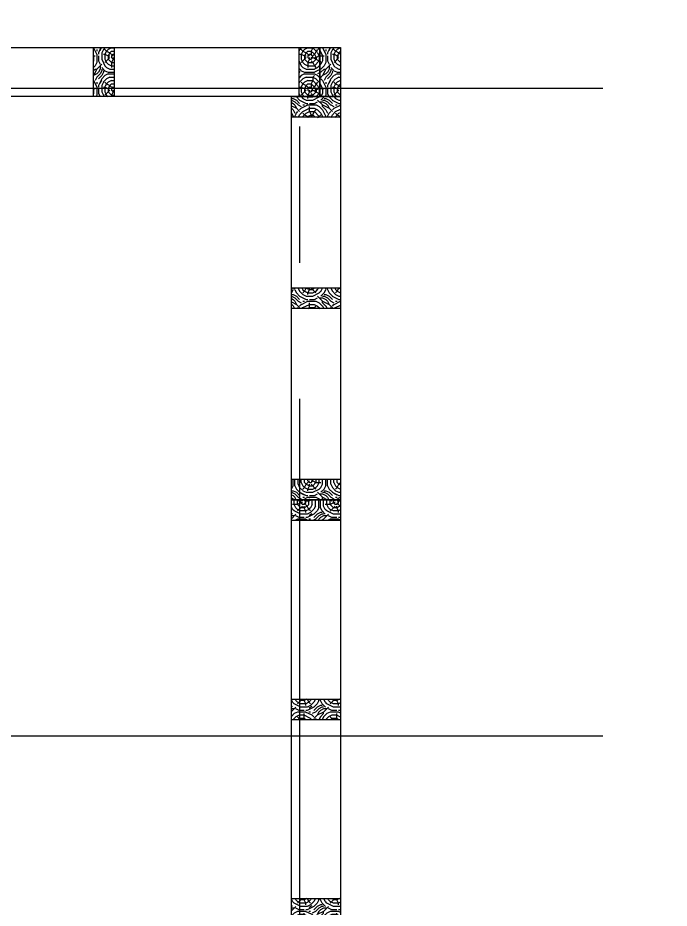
# Model space of a CAD drawing. Header units: millimetres. Extents: x 9607.2 to 9622, y 2418.8 to 2429.8.
# Drawn here: x 9615.995 to 9617.19, y 2425.946 to 2427.58 of the extents above; entities that cross this region are included whole.
import ezdxf

# ---------------------------------------------------------------- set-up
doc = ezdxf.new("R2010")
doc.units = ezdxf.units.MM
doc.linetypes.add('CENTER', pattern=[2, 1.25, -0.25, 0.25, -0.25])
doc.layers.add('EJES', color=2, linetype='CENTER')
doc.layers.add('PANELES PARED', color=2, linetype='Continuous')

# ---------------------------------------------------------------- blocks, each defined once
blk = doc.blocks.new('PZ01')
at = {"layer": 'PANELES PARED'}
h = blk.add_hatch(dxfattribs=at)
h.set_pattern_fill('LOGEND', color=250, scale=0.06, pattern_type=2)
h.set_pattern_definition([(0, (0.021, 0), (0.06, 0.06), [0.018, -0.042]), (0, (0.021, 0.003), (0.06, 0.06), [0.018, -0.042]), (0, (0.024, 0.009), (0.06, 0.06), [0.012, -0.048]), (0, (0.027, 0.015), (0.06, 0.06), [0.009, -0.051]), (0, (0.027, 0.021), (0.06, 0.06), [0.006, -0.054]), (0, (0.012, 0.027), (0.06, 0.06), [0.003, -0.015, 0.003, -0.039]), (0, (0.021, 0.03), (0.06, 0.06), [0.003, -0.024, 0.009, -0.024]), (0, (0.033, 0.033), (0.06, 0.06), [0.003, -0.003, 0.003, -0.051]), (0, (0.03, 0.036), (0.06, 0.06), [0.003, -0.057]), (0, (0.027, 0.042), (0.06, 0.06), [0.009, -0.051]), (0, (0.027, 0.048), (0.06, 0.06), [0.012, -0.048]), (0, (0.024, 0.054), (0.06, 0.06), [0.015, -0.018, 0.003, -0.024]), (90, (0, 0.018), (-0.06, 0.06), [0.003, -0.006, 0.015, -0.036]), (90, (0.003, 0.024), (-0.06, 0.06), [0.003, -0.003, 0.009, -0.045]), (90, (0.006, 0.048), (-0.06, 0.06), [0.006, -0.054]), (90, (0.009, 0.024), (-0.06, 0.06), [0.012, -0.018, 0.003, -0.027]), (90, (0.012, 0.057), (-0.06, 0.06), [0.003, -0.057]), (90, (0.015, 0.027), (-0.06, 0.06), [0.009, -0.051]), (90, (0.021, 0.03), (-0.06, 0.06), [0.006, -0.054]), (90, (0.027, 0.03), (-0.06, 0.06), [0.003, -0.009, 0.009, -0.039]), (90, (0.03, 0.033), (-0.06, 0.06), [0.003, -0.057]), (90, (0.033, 0.021), (-0.06, 0.06), [0.0084, -0.0516]), (90, (0.036, 0.009), (-0.06, 0.06), [0.006, -0.054]), (90, (0.042, 0.033), (-0.06, 0.06), [0.003, -0.057]), (90, (0.048, 0.03), (-0.06, 0.06), [0.009, -0.051]), (90, (0.054, 0.03), (-0.06, 0.06), [0.009, -0.051]), (45, (0.045, 0.006), (7e-18, 0.06), [0.0042426, -0.0042426, 0.0042426, -0.07212501372]), (45, (0.033, 0.021), (7e-18, 0.06), [0.0084852, -0.0763676137]), (45, (0.009, 0.051), (7e-18, 0.06), [0.0084852, -0.0763676137]), (45, (0.021, 0.036), (7e-18, 0.06), [0.0084852, -0.0763676137]), (45, (0.024, 0.024), (7e-18, 0.06), [0.0084852, -0.0763676137]), (45, (0.042, 0.012), (7e-18, 0.06), [0.0084852, -0.0763676137]), (45, (0.036, 0.015), (7e-18, 0.06), [0.01272792, -0.0721248937]), (45, (0.018, 0.042), (7e-18, 0.06), [0.0042426, -0.0806102137]), (45, (0.015, 0.048), (7e-18, 0.06), [0.0042426, -0.0806102137]), (45, (0.039, 0.048), (7e-18, 0.06), [0.0042426, -0.0806102137]), (45, (0.015, 0.018), (7e-18, 0.06), [0.0042426, -0.0806102137]), (45, (0.048, 0.039), (7e-18, 0.06), [0.0042426, -0.0806102137]), (45, (0.027, 0.033), (7e-18, 0.06), [0.0042426, -0.0806102137]), (45, (0.033, 0.039), (7e-18, 0.06), [0.0042426, -0.0806102137]), (135, (0.03, 0.027), (-0.06, 7e-18), [0.0042426, -0.0042426, 0.01272792, -0.06363969372]), (135, (0.039, 0.027), (-0.06, 7e-18), [0.0042426, -0.0806102137]), (135, (0.039, 0.006), (-0.06, 7e-18), [0.0042426, -0.0806102137]), (135, (0.027, 0.021), (-0.06, 7e-18), [0.0042426, -0.0806102137]), (135, (0.036, 0.033), (-0.06, 7e-18), [0.0042426, -0.0806102137]), (135, (0.021, 0.018), (-0.06, 7e-18), [0.0042426, -0.0806102137]), (135, (0.045, 0.018), (-0.06, 7e-18), [0.0042426, -0.0806102137]), (135, (0.003, 0), (-0.06, 7e-18), [0.0042426, -0.0806102137]), (135, (0.006, 0.003), (-0.06, 7e-18), [0.0084852, -0.0763676137]), (135, (0.009, 0.006), (-0.06, 7e-18), [0.0084852, -0.0763676137]), (135, (0.015, 0.006), (-0.06, 7e-18), [0.0084852, -0.0763676137]), (135, (0.018, 0.012), (-0.06, 7e-18), [0.0084852, -0.0763676137]), (135, (0.042, 0.036), (-0.06, 7e-18), [0.0084852, -0.0763676137]), (135, (0.054, 0.006), (-0.06, 7e-18), [0.0084852, -0.0763676137]), (135, (0.057, 0.054), (-0.06, 7e-18), [0.0084852, -0.0763676137]), (135, (0.057, 0.048), (-0.06, 7e-18), [0.0084852, -0.0763676137]), (135, (0.051, 0.045), (-0.06, 7e-18), [0.0084852, -0.0763676137]), (135, (0.009, 0.045), (-0.06, 7e-18), [0.01272792, -0.0721248937]), (135, (0.048, 0.039), (-0.06, 7e-18), [0.01272792, -0.0721248937]), (26.5650512, (0.015, 0.057), (0.06, 2e-11), [0.006708, -0.1274560786]), (26.5650512, (0.015, 0.027), (0.06, 2e-11), [0.006708, -0.1274560786]), (26.5650512, (0.021, 0.045), (0.06, 2e-11), [0.006708, -0.1274560786]), (26.5650512, (0.039, 0.003), (0.06, 2e-11), [0.006708, -0.1274560786]), (26.5650512, (0.036, 0.009), (0.06, 2e-11), [0.006708, -0.1274560786]), (26.5650512, (0.018, 0.021), (0.06, 2e-11), [0.006708, -0.1274560786]), (26.5650512, (0.018, 0.051), (0.06, 2e-11), [0.006708, -0.1274560786]), (26.5650512, (0.036, 0.033), (0.06, 2e-11), [0.013416, -0.1207480786]), (63.4349488, (0.036, 0.042), (3e-12, 0.06), [0.006708, -0.1274560786]), (63.4349488, (0.045, 0.024), (3e-12, 0.06), [0.006708, -0.1274560786]), (63.4349488, (0.015, 0.036), (3e-12, 0.06), [0.006708, -0.1274560786]), (63.4349488, (0.003, 0.039), (3e-12, 0.06), [0.006708, -0.1274560786]), (63.4349488, (0.039, 0.027), (3e-12, 0.06), [0.006708, -0.1274560786]), (63.4349488, (0.033, 0.027), (3e-12, 0.06), [0.006708, -0.1274560786]), (63.4349488, (0.009, 0.036), (3e-12, 0.06), [0.013416, -0.1207480786]), (63.4349488, (0.054, 0.015), (3e-12, 0.06), [0.013416, -0.1207480786]), (63.4349488, (0.048, 0.018), (3e-12, 0.06), [0.013416, -0.1207480786]), (116.5650512, (0, 0.009), (-2e-11, 0.06), [0.006708, -0.1274560786]), (116.5650512, (0, 0.042), (-2e-11, 0.06), [0.006708, -0.1274560786]), (116.5650512, (0.012, 0), (-2e-11, 0.06), [0.006708, -0.1274560786]), (116.5650512, (0.006, 0.054), (-2e-11, 0.06), [0.006708, -0.1274560786]), (116.5650512, (0.012, 0.018), (-2e-11, 0.06), [0.006708, -0.1274560786]), (116.5650512, (0.024, 0.024), (-2e-11, 0.06), [0.006708, -0.1274560786]), (116.5650512, (0.03, 0.036), (-2e-11, 0.06), [0.006708, -0.1274560786]), (116.5650512, (0.003, 0.012), (1.927e-08, 0.06000000965), [0.006708, -0.1274560786]), (116.5650512, (0.018, 0.021), (-2e-11, 0.06), [0.006708, -0.1274560786]), (116.5650512, (0.036, 0.015), (-2e-11, 0.06), [0.006708, -0.1274560786]), (116.5650512, (0.042, 0.021), (-2e-11, 0.06), [0.006708, -0.1274560786]), (116.5650512, (0.054, 0.039), (-2e-11, 0.06), [0.006708, -0.1274560786]), (116.5650512, (0.009, 0.057), (-2e-11, 0.06), [0.006708, -0.1274560786]), (116.5650512, (0, 0.054), (-2e-11, 0.06), [0.013416, -0.1207480786]), (116.5650512, (0.009, 0.012), (-2e-11, 0.06), [0.013416, -0.1207480786]), (153.4349488, (0, 0.003), (-0.06, 3e-12), [0.006708, -0.1274560786]), (153.4349488, (0.051, 0), (-0.06, 3e-12), [0.006708, -0.1274560786]), (153.4349488, (0.048, 0.03), (-0.06, 3e-12), [0.006708, -0.1274560786]), (153.4349488, (0.024, 0.009), (-0.06, 3e-12), [0.006708, -0.1274560786]), (153.4349488, (0.021, 0.003), (-0.06, 3e-12), [0.006708, -0.1274560786]), (153.4349488, (0.027, 0.015), (-0.06, 3e-12), [0.006708, -0.1274560786]), (153.4349488, (0.045, 0.051), (-0.06, 3e-12), [0.006708, -0.1274560786]), (153.4349488, (0.051, 0.054), (-0.06, 3e-12), [0.013416, -0.1207480786])])
h.paths.add_polyline_path([(6623.2407, 1234.1174), (6623.2027, 1234.1174), (6623.2027, 1234.0274), (6623.2407, 1234.0274)])
blk.add_lwpolyline([(6623.2027, 1234.0274), (6623.2407, 1234.0274), (6623.2407, 1234.1174), (6623.2027, 1234.1174)], close=True, dxfattribs=at)
blk = doc.blocks.new('PL11')
at = {"layer": 'PANELES PARED'}
h = blk.add_hatch(dxfattribs=at)
h.set_pattern_fill('LOGEND', color=250, scale=0.06, angle=90, pattern_type=2)
h.set_pattern_definition([(90, (12041.389964, -7232.0593), (-0.06, 0.06), [0.018, -0.042]), (90, (12041.386964, -7232.0593), (-0.06, 0.06), [0.018, -0.042]), (90, (12041.380964, -7232.0563), (-0.06, 0.06), [0.012, -0.048]), (90, (12041.374964, -7232.0533), (-0.06, 0.06), [0.009, -0.051]), (90, (12041.368964, -7232.0533), (-0.06, 0.06), [0.006, -0.054]), (90, (12041.362964, -7232.0683), (-0.06, 0.06), [0.003, -0.015, 0.003, -0.039]), (90, (12041.359964, -7232.0593), (-0.06, 0.06), [0.003, -0.024, 0.009, -0.024]), (90, (12041.356964, -7232.0473), (-0.06, 0.06), [0.003, -0.003, 0.003, -0.051]), (90, (12041.353964, -7232.0503), (-0.06, 0.06), [0.003, -0.057]), (90, (12041.347964, -7232.0533), (-0.06, 0.06), [0.009, -0.051]), (90, (12041.341964, -7232.0533), (-0.06, 0.06), [0.012, -0.048]), (90, (12041.335964, -7232.0563), (-0.06, 0.06), [0.015, -0.018, 0.003, -0.024]), (180, (12041.371964, -7232.0803), (-0.06, -0.06), [0.003, -0.006, 0.015, -0.036]), (180, (12041.365964, -7232.0773), (-0.06, -0.06), [0.003, -0.003, 0.009, -0.045]), (180, (12041.341964, -7232.0743), (-0.06, -0.06), [0.006, -0.054]), (180, (12041.365964, -7232.0713), (-0.06, -0.06), [0.012, -0.018, 0.003, -0.027]), (180, (12041.332964, -7232.0683), (-0.06, -0.06), [0.003, -0.057]), (180, (12041.362964, -7232.0653), (-0.06, -0.06), [0.009, -0.051]), (180, (12041.359964, -7232.0593), (-0.06, -0.06), [0.006, -0.054]), (180, (12041.359964, -7232.0533), (-0.06, -0.06), [0.003, -0.009, 0.009, -0.039]), (180, (12041.356964, -7232.0503), (-0.06, -0.06), [0.003, -0.057]), (180, (12041.368964, -7232.0473), (-0.06, -0.06), [0.0084, -0.0516]), (180, (12041.380964, -7232.0443), (-0.06, -0.06), [0.006, -0.054]), (180, (12041.356964, -7232.0383), (-0.06, -0.06), [0.003, -0.057]), (180, (12041.359964, -7232.0323), (-0.06, -0.06), [0.009, -0.051]), (180, (12041.359964, -7232.0263), (-0.06, -0.06), [0.009, -0.051]), (135, (12041.383964, -7232.035302), (-0.06, -7e-18), [0.0042426, -0.0042426, 0.0042426, -0.07212501372]), (135, (12041.368964, -7232.047302), (-0.06, -7e-18), [0.0084852, -0.07636761372]), (135, (12041.338964, -7232.071302), (-0.06, -7e-18), [0.0084852, -0.07636761372]), (135, (12041.353964, -7232.059302), (-0.06, -7e-18), [0.0084852, -0.07636761372]), (135, (12041.365964, -7232.056302), (-0.06, -7e-18), [0.0084852, -0.07636761372]), (135, (12041.377964, -7232.038302), (-0.06, -7e-18), [0.0084852, -0.07636761372]), (135, (12041.374964, -7232.044302), (-0.06, -7e-18), [0.01272792, -0.07212489372]), (135, (12041.347964, -7232.062302), (-0.06, -7e-18), [0.0042426, -0.08061021372]), (135, (12041.341964, -7232.065302), (-0.06, -7e-18), [0.0042426, -0.08061021372]), (135, (12041.341964, -7232.041302), (-0.06, -7e-18), [0.0042426, -0.08061021372]), (135, (12041.371964, -7232.065302), (-0.06, -7e-18), [0.0042426, -0.08061021372]), (135, (12041.350964, -7232.032302), (-0.06, -7e-18), [0.0042426, -0.08061021372]), (135, (12041.356964, -7232.053302), (-0.06, -7e-18), [0.0042426, -0.08061021372]), (135, (12041.350964, -7232.047302), (-0.06, -7e-18), [0.0042426, -0.08061021372]), (225, (12041.362964, -7232.050302), (7e-18, -0.06), [0.0042426, -0.0042426, 0.01272792, -0.06363969372]), (225, (12041.362964, -7232.041302), (7e-18, -0.06), [0.0042426, -0.08061021372]), (225, (12041.383964, -7232.041302), (7e-18, -0.06), [0.0042426, -0.08061021372]), (225, (12041.368964, -7232.053302), (7e-18, -0.06), [0.0042426, -0.08061021372]), (225, (12041.356964, -7232.044302), (7e-18, -0.06), [0.0042426, -0.08061021372]), (225, (12041.371964, -7232.059302), (7e-18, -0.06), [0.0042426, -0.08061021372]), (225, (12041.371964, -7232.035302), (7e-18, -0.06), [0.0042426, -0.08061021372]), (225, (12041.389964, -7232.077302), (7e-18, -0.06), [0.0042426, -0.08061021372]), (225, (12041.386964, -7232.074302), (7e-18, -0.06), [0.0084852, -0.07636761372]), (225, (12041.383964, -7232.071302), (7e-18, -0.06), [0.0084852, -0.07636761372]), (225, (12041.383964, -7232.065302), (7e-18, -0.06), [0.0084852, -0.07636761372]), (225, (12041.377964, -7232.062302), (7e-18, -0.06), [0.0084852, -0.07636761372]), (225, (12041.353964, -7232.038302), (7e-18, -0.06), [0.0084852, -0.07636761372]), (225, (12041.383964, -7232.026302), (7e-18, -0.06), [0.0084852, -0.07636761372]), (225, (12041.335964, -7232.023302), (7e-18, -0.06), [0.0084852, -0.07636761372]), (225, (12041.341964, -7232.023302), (7e-18, -0.06), [0.0084852, -0.07636761372]), (225, (12041.344964, -7232.029302), (7e-18, -0.06), [0.0084852, -0.07636761372]), (225, (12041.344964, -7232.071302), (7e-18, -0.06), [0.01272792, -0.07212489372]), (225, (12041.350964, -7232.032302), (7e-18, -0.06), [0.01272792, -0.07212489372]), (116.5650512, (12041.332964, -7232.065302), (-2.4e-11, 0.06), [0.006708, -0.12745607862]), (116.5650512, (12041.362964, -7232.065302), (-2.4e-11, 0.06), [0.006708, -0.12745607862]), (116.5650512, (12041.344964, -7232.059302), (-2.4e-11, 0.06), [0.006708, -0.12745607862]), (116.5650512, (12041.386964, -7232.041302), (-2.4e-11, 0.06), [0.006708, -0.12745607862]), (116.5650512, (12041.380964, -7232.044302), (-2.4e-11, 0.06), [0.006708, -0.12745607862]), (116.5650512, (12041.368964, -7232.062302), (-2.4e-11, 0.06), [0.006708, -0.12745607862]), (116.5650512, (12041.338964, -7232.062302), (-2.4e-11, 0.06), [0.006708, -0.12745607862]), (116.5650512, (12041.356964, -7232.044302), (-2.4e-11, 0.06), [0.013416, -0.12074807862]), (153.43494882, (12041.347964, -7232.044302), (-0.06, 3e-12), [0.006708, -0.12745607862]), (153.43494882, (12041.365964, -7232.035302), (-0.06, 3e-12), [0.006708, -0.12745607862]), (153.43494882, (12041.353964, -7232.065302), (-0.06, 3e-12), [0.006708, -0.12745607862]), (153.43494882, (12041.350964, -7232.077302), (-0.06, 3e-12), [0.006708, -0.12745607862]), (153.43494882, (12041.362964, -7232.041302), (-0.06, 3e-12), [0.006708, -0.12745607862]), (153.43494882, (12041.362964, -7232.047302), (-0.06, 3e-12), [0.006708, -0.12745607862]), (153.43494882, (12041.353964, -7232.071302), (-0.06, 3e-12), [0.013416, -0.12074807862]), (153.43494882, (12041.374964, -7232.026302), (-0.06, 3e-12), [0.013416, -0.12074807862]), (153.43494882, (12041.371964, -7232.032302), (-0.06, 3e-12), [0.013416, -0.12074807862]), (206.5650512, (12041.380964, -7232.080302), (-0.06, -2.4e-11), [0.006708, -0.12745607862]), (206.5650512, (12041.347964, -7232.080302), (-0.06, -2.4e-11), [0.006708, -0.12745607862]), (206.5650512, (12041.389964, -7232.068302), (-0.06, -2.4e-11), [0.006708, -0.12745607862]), (206.5650512, (12041.335964, -7232.074302), (-0.06, -2.4e-11), [0.006708, -0.12745607862]), (206.5650512, (12041.371964, -7232.068302), (-0.06, -2.4e-11), [0.006708, -0.12745607862]), (206.5650512, (12041.365964, -7232.056302), (-0.06, -2.4e-11), [0.006708, -0.12745607862]), (206.5650512, (12041.353964, -7232.050302), (-0.06, -2.4e-11), [0.006708, -0.12745607862]), (206.5650512, (12041.377964, -7232.077302), (-0.06000000965, 1.927e-08), [0.006708, -0.12745607862]), (206.5650512, (12041.368964, -7232.062302), (-0.06, -2.4e-11), [0.006708, -0.12745607862]), (206.5650512, (12041.374964, -7232.044302), (-0.06, -2.4e-11), [0.006708, -0.12745607862]), (206.5650512, (12041.368964, -7232.038302), (-0.06, -2.4e-11), [0.006708, -0.12745607862]), (206.5650512, (12041.350964, -7232.026302), (-0.06, -2.4e-11), [0.006708, -0.12745607862]), (206.5650512, (12041.332964, -7232.071302), (-0.06, -2.4e-11), [0.006708, -0.12745607862]), (206.5650512, (12041.335964, -7232.080302), (-0.06, -2.4e-11), [0.013416, -0.12074807862]), (206.5650512, (12041.377964, -7232.071302), (-0.06, -2.4e-11), [0.013416, -0.12074807862]), (243.43494882, (12041.386964, -7232.080302), (-3e-12, -0.06), [0.006708, -0.12745607862]), (243.43494882, (12041.389964, -7232.029302), (-3e-12, -0.06), [0.006708, -0.12745607862]), (243.43494882, (12041.359964, -7232.032302), (-3e-12, -0.06), [0.006708, -0.12745607862]), (243.43494882, (12041.380964, -7232.056302), (-3e-12, -0.06), [0.006708, -0.12745607862]), (243.43494882, (12041.386964, -7232.059302), (-3e-12, -0.06), [0.006708, -0.12745607862]), (243.43494882, (12041.374964, -7232.053302), (-3e-12, -0.06), [0.006708, -0.12745607862]), (243.43494882, (12041.338964, -7232.035302), (-3e-12, -0.06), [0.006708, -0.12745607862]), (243.43494882, (12041.335964, -7232.029302), (-3e-12, -0.06), [0.013416, -0.12074807862])])
h.paths.add_polyline_path([(9616.5868, 2426.6954), (9616.5868, 2426.6574), (9616.4968, 2426.6574), (9616.4968, 2426.6954)])
h = blk.add_hatch(dxfattribs=at)
h.set_pattern_fill('LOGEND', color=250, scale=0.06, angle=90, pattern_type=2)
h.set_pattern_definition([(90, (12041.389964, -7231.6933), (-0.06, 0.06), [0.018, -0.042]), (90, (12041.386964, -7231.6933), (-0.06, 0.06), [0.018, -0.042]), (90, (12041.380964, -7231.6903), (-0.06, 0.06), [0.012, -0.048]), (90, (12041.374964, -7231.6873), (-0.06, 0.06), [0.009, -0.051]), (90, (12041.368964, -7231.6873), (-0.06, 0.06), [0.006, -0.054]), (90, (12041.362964, -7231.7023), (-0.06, 0.06), [0.003, -0.015, 0.003, -0.039]), (90, (12041.359964, -7231.6933), (-0.06, 0.06), [0.003, -0.024, 0.009, -0.024]), (90, (12041.356964, -7231.6813), (-0.06, 0.06), [0.003, -0.003, 0.003, -0.051]), (90, (12041.353964, -7231.6843), (-0.06, 0.06), [0.003, -0.057]), (90, (12041.347964, -7231.6873), (-0.06, 0.06), [0.009, -0.051]), (90, (12041.341964, -7231.6873), (-0.06, 0.06), [0.012, -0.048]), (90, (12041.335964, -7231.6903), (-0.06, 0.06), [0.015, -0.018, 0.003, -0.024]), (180, (12041.371964, -7231.7143), (-0.06, -0.06), [0.003, -0.006, 0.015, -0.036]), (180, (12041.365964, -7231.7113), (-0.06, -0.06), [0.003, -0.003, 0.009, -0.045]), (180, (12041.341964, -7231.7083), (-0.06, -0.06), [0.006, -0.054]), (180, (12041.365964, -7231.7053), (-0.06, -0.06), [0.012, -0.018, 0.003, -0.027]), (180, (12041.332964, -7231.7023), (-0.06, -0.06), [0.003, -0.057]), (180, (12041.362964, -7231.6993), (-0.06, -0.06), [0.009, -0.051]), (180, (12041.359964, -7231.6933), (-0.06, -0.06), [0.006, -0.054]), (180, (12041.359964, -7231.6873), (-0.06, -0.06), [0.003, -0.009, 0.009, -0.039]), (180, (12041.356964, -7231.6843), (-0.06, -0.06), [0.003, -0.057]), (180, (12041.368964, -7231.6813), (-0.06, -0.06), [0.0084, -0.0516]), (180, (12041.380964, -7231.6783), (-0.06, -0.06), [0.006, -0.054]), (180, (12041.356964, -7231.6723), (-0.06, -0.06), [0.003, -0.057]), (180, (12041.359964, -7231.6663), (-0.06, -0.06), [0.009, -0.051]), (180, (12041.359964, -7231.6603), (-0.06, -0.06), [0.009, -0.051]), (135, (12041.383964, -7231.669302), (-0.06, -7e-18), [0.0042426, -0.0042426, 0.0042426, -0.07212501372]), (135, (12041.368964, -7231.681302), (-0.06, -7e-18), [0.0084852, -0.07636761372]), (135, (12041.338964, -7231.705302), (-0.06, -7e-18), [0.0084852, -0.07636761372]), (135, (12041.353964, -7231.693302), (-0.06, -7e-18), [0.0084852, -0.07636761372]), (135, (12041.365964, -7231.690302), (-0.06, -7e-18), [0.0084852, -0.07636761372]), (135, (12041.377964, -7231.672302), (-0.06, -7e-18), [0.0084852, -0.07636761372]), (135, (12041.374964, -7231.678302), (-0.06, -7e-18), [0.01272792, -0.07212489372]), (135, (12041.347964, -7231.696302), (-0.06, -7e-18), [0.0042426, -0.08061021372]), (135, (12041.341964, -7231.699302), (-0.06, -7e-18), [0.0042426, -0.08061021372]), (135, (12041.341964, -7231.675302), (-0.06, -7e-18), [0.0042426, -0.08061021372]), (135, (12041.371964, -7231.699302), (-0.06, -7e-18), [0.0042426, -0.08061021372]), (135, (12041.350964, -7231.666302), (-0.06, -7e-18), [0.0042426, -0.08061021372]), (135, (12041.356964, -7231.687302), (-0.06, -7e-18), [0.0042426, -0.08061021372]), (135, (12041.350964, -7231.681302), (-0.06, -7e-18), [0.0042426, -0.08061021372]), (225, (12041.362964, -7231.684302), (7e-18, -0.06), [0.0042426, -0.0042426, 0.01272792, -0.06363969372]), (225, (12041.362964, -7231.675302), (7e-18, -0.06), [0.0042426, -0.08061021372]), (225, (12041.383964, -7231.675302), (7e-18, -0.06), [0.0042426, -0.08061021372]), (225, (12041.368964, -7231.687302), (7e-18, -0.06), [0.0042426, -0.08061021372]), (225, (12041.356964, -7231.678302), (7e-18, -0.06), [0.0042426, -0.08061021372]), (225, (12041.371964, -7231.693302), (7e-18, -0.06), [0.0042426, -0.08061021372]), (225, (12041.371964, -7231.669302), (7e-18, -0.06), [0.0042426, -0.08061021372]), (225, (12041.389964, -7231.711302), (7e-18, -0.06), [0.0042426, -0.08061021372]), (225, (12041.386964, -7231.708302), (7e-18, -0.06), [0.0084852, -0.07636761372]), (225, (12041.383964, -7231.705302), (7e-18, -0.06), [0.0084852, -0.07636761372]), (225, (12041.383964, -7231.699302), (7e-18, -0.06), [0.0084852, -0.07636761372]), (225, (12041.377964, -7231.696302), (7e-18, -0.06), [0.0084852, -0.07636761372]), (225, (12041.353964, -7231.672302), (7e-18, -0.06), [0.0084852, -0.07636761372]), (225, (12041.383964, -7231.660302), (7e-18, -0.06), [0.0084852, -0.07636761372]), (225, (12041.335964, -7231.657302), (7e-18, -0.06), [0.0084852, -0.07636761372]), (225, (12041.341964, -7231.657302), (7e-18, -0.06), [0.0084852, -0.07636761372]), (225, (12041.344964, -7231.663302), (7e-18, -0.06), [0.0084852, -0.07636761372]), (225, (12041.344964, -7231.705302), (7e-18, -0.06), [0.01272792, -0.07212489372]), (225, (12041.350964, -7231.666302), (7e-18, -0.06), [0.01272792, -0.07212489372]), (116.5650512, (12041.332964, -7231.699302), (-2.4e-11, 0.06), [0.006708, -0.12745607862]), (116.5650512, (12041.362964, -7231.699302), (-2.4e-11, 0.06), [0.006708, -0.12745607862]), (116.5650512, (12041.344964, -7231.693302), (-2.4e-11, 0.06), [0.006708, -0.12745607862]), (116.5650512, (12041.386964, -7231.675302), (-2.4e-11, 0.06), [0.006708, -0.12745607862]), (116.5650512, (12041.380964, -7231.678302), (-2.4e-11, 0.06), [0.006708, -0.12745607862]), (116.5650512, (12041.368964, -7231.696302), (-2.4e-11, 0.06), [0.006708, -0.12745607862]), (116.5650512, (12041.338964, -7231.696302), (-2.4e-11, 0.06), [0.006708, -0.12745607862]), (116.5650512, (12041.356964, -7231.678302), (-2.4e-11, 0.06), [0.013416, -0.12074807862]), (153.43494882, (12041.347964, -7231.678302), (-0.06, 3e-12), [0.006708, -0.12745607862]), (153.43494882, (12041.365964, -7231.669302), (-0.06, 3e-12), [0.006708, -0.12745607862]), (153.43494882, (12041.353964, -7231.699302), (-0.06, 3e-12), [0.006708, -0.12745607862]), (153.43494882, (12041.350964, -7231.711302), (-0.06, 3e-12), [0.006708, -0.12745607862]), (153.43494882, (12041.362964, -7231.675302), (-0.06, 3e-12), [0.006708, -0.12745607862]), (153.43494882, (12041.362964, -7231.681302), (-0.06, 3e-12), [0.006708, -0.12745607862]), (153.43494882, (12041.353964, -7231.705302), (-0.06, 3e-12), [0.013416, -0.12074807862]), (153.43494882, (12041.374964, -7231.660302), (-0.06, 3e-12), [0.013416, -0.12074807862]), (153.43494882, (12041.371964, -7231.666302), (-0.06, 3e-12), [0.013416, -0.12074807862]), (206.5650512, (12041.380964, -7231.714302), (-0.06, -2.4e-11), [0.006708, -0.12745607862]), (206.5650512, (12041.347964, -7231.714302), (-0.06, -2.4e-11), [0.006708, -0.12745607862]), (206.5650512, (12041.389964, -7231.702302), (-0.06, -2.4e-11), [0.006708, -0.12745607862]), (206.5650512, (12041.335964, -7231.708302), (-0.06, -2.4e-11), [0.006708, -0.12745607862]), (206.5650512, (12041.371964, -7231.702302), (-0.06, -2.4e-11), [0.006708, -0.12745607862]), (206.5650512, (12041.365964, -7231.690302), (-0.06, -2.4e-11), [0.006708, -0.12745607862]), (206.5650512, (12041.353964, -7231.684302), (-0.06, -2.4e-11), [0.006708, -0.12745607862]), (206.5650512, (12041.377964, -7231.711302), (-0.06000000965, 1.927e-08), [0.006708, -0.12745607862]), (206.5650512, (12041.368964, -7231.696302), (-0.06, -2.4e-11), [0.006708, -0.12745607862]), (206.5650512, (12041.374964, -7231.678302), (-0.06, -2.4e-11), [0.006708, -0.12745607862]), (206.5650512, (12041.368964, -7231.672302), (-0.06, -2.4e-11), [0.006708, -0.12745607862]), (206.5650512, (12041.350964, -7231.660302), (-0.06, -2.4e-11), [0.006708, -0.12745607862]), (206.5650512, (12041.332964, -7231.705302), (-0.06, -2.4e-11), [0.006708, -0.12745607862]), (206.5650512, (12041.335964, -7231.714302), (-0.06, -2.4e-11), [0.013416, -0.12074807862]), (206.5650512, (12041.377964, -7231.705302), (-0.06, -2.4e-11), [0.013416, -0.12074807862]), (243.43494882, (12041.386964, -7231.714302), (-3e-12, -0.06), [0.006708, -0.12745607862]), (243.43494882, (12041.389964, -7231.663302), (-3e-12, -0.06), [0.006708, -0.12745607862]), (243.43494882, (12041.359964, -7231.666302), (-3e-12, -0.06), [0.006708, -0.12745607862]), (243.43494882, (12041.380964, -7231.690302), (-3e-12, -0.06), [0.006708, -0.12745607862]), (243.43494882, (12041.386964, -7231.693302), (-3e-12, -0.06), [0.006708, -0.12745607862]), (243.43494882, (12041.374964, -7231.687302), (-3e-12, -0.06), [0.006708, -0.12745607862]), (243.43494882, (12041.338964, -7231.669302), (-3e-12, -0.06), [0.006708, -0.12745607862]), (243.43494882, (12041.335964, -7231.663302), (-3e-12, -0.06), [0.013416, -0.12074807862])])
h.paths.add_polyline_path([(9616.5868, 2426.3294), (9616.5868, 2426.2914), (9616.4968, 2426.2914), (9616.4968, 2426.3294)])
h = blk.add_hatch(dxfattribs=at)
h.set_pattern_fill('LOGEND', color=250, scale=0.06, angle=90, pattern_type=2)
h.set_pattern_definition([(90, (12041.389964, -7232.0593), (-0.06, 0.06), [0.018, -0.042]), (90, (12041.386964, -7232.0593), (-0.06, 0.06), [0.018, -0.042]), (90, (12041.380964, -7232.0563), (-0.06, 0.06), [0.012, -0.048]), (90, (12041.374964, -7232.0533), (-0.06, 0.06), [0.009, -0.051]), (90, (12041.368964, -7232.0533), (-0.06, 0.06), [0.006, -0.054]), (90, (12041.362964, -7232.0683), (-0.06, 0.06), [0.003, -0.015, 0.003, -0.039]), (90, (12041.359964, -7232.0593), (-0.06, 0.06), [0.003, -0.024, 0.009, -0.024]), (90, (12041.356964, -7232.0473), (-0.06, 0.06), [0.003, -0.003, 0.003, -0.051]), (90, (12041.353964, -7232.0503), (-0.06, 0.06), [0.003, -0.057]), (90, (12041.347964, -7232.0533), (-0.06, 0.06), [0.009, -0.051]), (90, (12041.341964, -7232.0533), (-0.06, 0.06), [0.012, -0.048]), (90, (12041.335964, -7232.0563), (-0.06, 0.06), [0.015, -0.018, 0.003, -0.024]), (180, (12041.371964, -7232.0803), (-0.06, -0.06), [0.003, -0.006, 0.015, -0.036]), (180, (12041.365964, -7232.0773), (-0.06, -0.06), [0.003, -0.003, 0.009, -0.045]), (180, (12041.341964, -7232.0743), (-0.06, -0.06), [0.006, -0.054]), (180, (12041.365964, -7232.0713), (-0.06, -0.06), [0.012, -0.018, 0.003, -0.027]), (180, (12041.332964, -7232.0683), (-0.06, -0.06), [0.003, -0.057]), (180, (12041.362964, -7232.0653), (-0.06, -0.06), [0.009, -0.051]), (180, (12041.359964, -7232.0593), (-0.06, -0.06), [0.006, -0.054]), (180, (12041.359964, -7232.0533), (-0.06, -0.06), [0.003, -0.009, 0.009, -0.039]), (180, (12041.356964, -7232.0503), (-0.06, -0.06), [0.003, -0.057]), (180, (12041.368964, -7232.0473), (-0.06, -0.06), [0.0084, -0.0516]), (180, (12041.380964, -7232.0443), (-0.06, -0.06), [0.006, -0.054]), (180, (12041.356964, -7232.0383), (-0.06, -0.06), [0.003, -0.057]), (180, (12041.359964, -7232.0323), (-0.06, -0.06), [0.009, -0.051]), (180, (12041.359964, -7232.0263), (-0.06, -0.06), [0.009, -0.051]), (135, (12041.383964, -7232.035302), (-0.06, -7e-18), [0.0042426, -0.0042426, 0.0042426, -0.07212501372]), (135, (12041.368964, -7232.047302), (-0.06, -7e-18), [0.0084852, -0.07636761372]), (135, (12041.338964, -7232.071302), (-0.06, -7e-18), [0.0084852, -0.07636761372]), (135, (12041.353964, -7232.059302), (-0.06, -7e-18), [0.0084852, -0.07636761372]), (135, (12041.365964, -7232.056302), (-0.06, -7e-18), [0.0084852, -0.07636761372]), (135, (12041.377964, -7232.038302), (-0.06, -7e-18), [0.0084852, -0.07636761372]), (135, (12041.374964, -7232.044302), (-0.06, -7e-18), [0.01272792, -0.07212489372]), (135, (12041.347964, -7232.062302), (-0.06, -7e-18), [0.0042426, -0.08061021372]), (135, (12041.341964, -7232.065302), (-0.06, -7e-18), [0.0042426, -0.08061021372]), (135, (12041.341964, -7232.041302), (-0.06, -7e-18), [0.0042426, -0.08061021372]), (135, (12041.371964, -7232.065302), (-0.06, -7e-18), [0.0042426, -0.08061021372]), (135, (12041.350964, -7232.032302), (-0.06, -7e-18), [0.0042426, -0.08061021372]), (135, (12041.356964, -7232.053302), (-0.06, -7e-18), [0.0042426, -0.08061021372]), (135, (12041.350964, -7232.047302), (-0.06, -7e-18), [0.0042426, -0.08061021372]), (225, (12041.362964, -7232.050302), (7e-18, -0.06), [0.0042426, -0.0042426, 0.01272792, -0.06363969372]), (225, (12041.362964, -7232.041302), (7e-18, -0.06), [0.0042426, -0.08061021372]), (225, (12041.383964, -7232.041302), (7e-18, -0.06), [0.0042426, -0.08061021372]), (225, (12041.368964, -7232.053302), (7e-18, -0.06), [0.0042426, -0.08061021372]), (225, (12041.356964, -7232.044302), (7e-18, -0.06), [0.0042426, -0.08061021372]), (225, (12041.371964, -7232.059302), (7e-18, -0.06), [0.0042426, -0.08061021372]), (225, (12041.371964, -7232.035302), (7e-18, -0.06), [0.0042426, -0.08061021372]), (225, (12041.389964, -7232.077302), (7e-18, -0.06), [0.0042426, -0.08061021372]), (225, (12041.386964, -7232.074302), (7e-18, -0.06), [0.0084852, -0.07636761372]), (225, (12041.383964, -7232.071302), (7e-18, -0.06), [0.0084852, -0.07636761372]), (225, (12041.383964, -7232.065302), (7e-18, -0.06), [0.0084852, -0.07636761372]), (225, (12041.377964, -7232.062302), (7e-18, -0.06), [0.0084852, -0.07636761372]), (225, (12041.353964, -7232.038302), (7e-18, -0.06), [0.0084852, -0.07636761372]), (225, (12041.383964, -7232.026302), (7e-18, -0.06), [0.0084852, -0.07636761372]), (225, (12041.335964, -7232.023302), (7e-18, -0.06), [0.0084852, -0.07636761372]), (225, (12041.341964, -7232.023302), (7e-18, -0.06), [0.0084852, -0.07636761372]), (225, (12041.344964, -7232.029302), (7e-18, -0.06), [0.0084852, -0.07636761372]), (225, (12041.344964, -7232.071302), (7e-18, -0.06), [0.01272792, -0.07212489372]), (225, (12041.350964, -7232.032302), (7e-18, -0.06), [0.01272792, -0.07212489372]), (116.5650512, (12041.332964, -7232.065302), (-2.4e-11, 0.06), [0.006708, -0.12745607862]), (116.5650512, (12041.362964, -7232.065302), (-2.4e-11, 0.06), [0.006708, -0.12745607862]), (116.5650512, (12041.344964, -7232.059302), (-2.4e-11, 0.06), [0.006708, -0.12745607862]), (116.5650512, (12041.386964, -7232.041302), (-2.4e-11, 0.06), [0.006708, -0.12745607862]), (116.5650512, (12041.380964, -7232.044302), (-2.4e-11, 0.06), [0.006708, -0.12745607862]), (116.5650512, (12041.368964, -7232.062302), (-2.4e-11, 0.06), [0.006708, -0.12745607862]), (116.5650512, (12041.338964, -7232.062302), (-2.4e-11, 0.06), [0.006708, -0.12745607862]), (116.5650512, (12041.356964, -7232.044302), (-2.4e-11, 0.06), [0.013416, -0.12074807862]), (153.43494882, (12041.347964, -7232.044302), (-0.06, 3e-12), [0.006708, -0.12745607862]), (153.43494882, (12041.365964, -7232.035302), (-0.06, 3e-12), [0.006708, -0.12745607862]), (153.43494882, (12041.353964, -7232.065302), (-0.06, 3e-12), [0.006708, -0.12745607862]), (153.43494882, (12041.350964, -7232.077302), (-0.06, 3e-12), [0.006708, -0.12745607862]), (153.43494882, (12041.362964, -7232.041302), (-0.06, 3e-12), [0.006708, -0.12745607862]), (153.43494882, (12041.362964, -7232.047302), (-0.06, 3e-12), [0.006708, -0.12745607862]), (153.43494882, (12041.353964, -7232.071302), (-0.06, 3e-12), [0.013416, -0.12074807862]), (153.43494882, (12041.374964, -7232.026302), (-0.06, 3e-12), [0.013416, -0.12074807862]), (153.43494882, (12041.371964, -7232.032302), (-0.06, 3e-12), [0.013416, -0.12074807862]), (206.5650512, (12041.380964, -7232.080302), (-0.06, -2.4e-11), [0.006708, -0.12745607862]), (206.5650512, (12041.347964, -7232.080302), (-0.06, -2.4e-11), [0.006708, -0.12745607862]), (206.5650512, (12041.389964, -7232.068302), (-0.06, -2.4e-11), [0.006708, -0.12745607862]), (206.5650512, (12041.335964, -7232.074302), (-0.06, -2.4e-11), [0.006708, -0.12745607862]), (206.5650512, (12041.371964, -7232.068302), (-0.06, -2.4e-11), [0.006708, -0.12745607862]), (206.5650512, (12041.365964, -7232.056302), (-0.06, -2.4e-11), [0.006708, -0.12745607862]), (206.5650512, (12041.353964, -7232.050302), (-0.06, -2.4e-11), [0.006708, -0.12745607862]), (206.5650512, (12041.377964, -7232.077302), (-0.06000000965, 1.927e-08), [0.006708, -0.12745607862]), (206.5650512, (12041.368964, -7232.062302), (-0.06, -2.4e-11), [0.006708, -0.12745607862]), (206.5650512, (12041.374964, -7232.044302), (-0.06, -2.4e-11), [0.006708, -0.12745607862]), (206.5650512, (12041.368964, -7232.038302), (-0.06, -2.4e-11), [0.006708, -0.12745607862]), (206.5650512, (12041.350964, -7232.026302), (-0.06, -2.4e-11), [0.006708, -0.12745607862]), (206.5650512, (12041.332964, -7232.071302), (-0.06, -2.4e-11), [0.006708, -0.12745607862]), (206.5650512, (12041.335964, -7232.080302), (-0.06, -2.4e-11), [0.013416, -0.12074807862]), (206.5650512, (12041.377964, -7232.071302), (-0.06, -2.4e-11), [0.013416, -0.12074807862]), (243.43494882, (12041.386964, -7232.080302), (-3e-12, -0.06), [0.006708, -0.12745607862]), (243.43494882, (12041.389964, -7232.029302), (-3e-12, -0.06), [0.006708, -0.12745607862]), (243.43494882, (12041.359964, -7232.032302), (-3e-12, -0.06), [0.006708, -0.12745607862]), (243.43494882, (12041.380964, -7232.056302), (-3e-12, -0.06), [0.006708, -0.12745607862]), (243.43494882, (12041.386964, -7232.059302), (-3e-12, -0.06), [0.006708, -0.12745607862]), (243.43494882, (12041.374964, -7232.053302), (-3e-12, -0.06), [0.006708, -0.12745607862]), (243.43494882, (12041.338964, -7232.035302), (-3e-12, -0.06), [0.006708, -0.12745607862]), (243.43494882, (12041.335964, -7232.029302), (-3e-12, -0.06), [0.013416, -0.12074807862])])
h.paths.add_polyline_path([(9616.5868, 2425.9634), (9616.5868, 2425.9254), (9616.4968, 2425.9254), (9616.4968, 2425.9634)])
blk.add_lwpolyline([(9616.4968, 2427.4354), (9616.5868, 2427.4354), (9616.5868, 2425.087), (9616.4968, 2425.087)], close=True, dxfattribs=at)
at = {"layer": 'PANELES PARED', "color": 250}
for points in [[(9616.4968, 2426.6574), (9616.4968, 2426.6954), (9616.5868, 2426.6954), (9616.5868, 2426.6574)], [(9616.4968, 2426.2914), (9616.4968, 2426.3294), (9616.5868, 2426.3294), (9616.5868, 2426.2914)], [(9616.4968, 2425.9254), (9616.4968, 2425.9634), (9616.5868, 2425.9634), (9616.5868, 2425.9254)]]:
    blk.add_lwpolyline(points, close=True, dxfattribs=at)
at = {"layer": 'PANELES PARED', "extrusion": (0, 0, -1), "zscale": -1, "rotation": 90}
for p in [(-8382.4694, -4195.8053), (-8382.4694, -4196.1563), (-8382.4694, -4196.5073)]:
    blk.add_blockref('PZ01', p, dxfattribs=at)
blk = doc.blocks.new('PL12')
at = {"layer": 'PANELES PARED'}
blk.add_lwpolyline([(9614.2543, 2427.5254), (9616.5868, 2427.5254), (9616.5868, 2427.4354), (9614.2543, 2427.4354)], close=True, dxfattribs=at)
at = {"layer": 'PANELES PARED', "extrusion": (0, 0, -1), "zscale": -1, "rotation": 180}
for p in [(-2992.9311, 3661.5528), (-2993.3081, 3661.5528), (-2993.3461, 3661.5528)]:
    blk.add_blockref('PZ01', p, dxfattribs=at)

msp = doc.modelspace()

# ---------------------------------------------------------------- linework, layer by layer
at = {"layer": 'EJES', "color": 1}
for p, q in [((9616.5118, 2428.8804), (9616.5118, 2424.937)), ((9621.068, 2427.4504), (9608.0781, 2427.4504)), ((9621.068, 2426.2612), (9608.0781, 2426.2612))]:
    msp.add_line(p, q, dxfattribs=at)

# ---------------------------------------------------------------- block references
at = {"layer": 'PANELES PARED'}
for name in ['PL12', 'PL11']:
    msp.add_blockref(name, (0, 0), dxfattribs=at)

doc.saveas('drawing.dxf')
